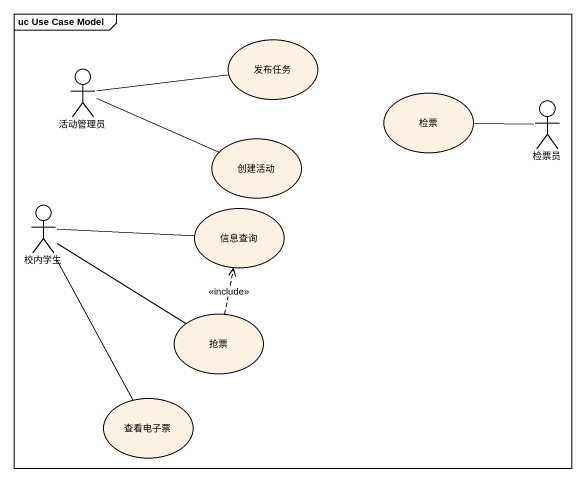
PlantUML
@startuml
mainframe uc Use Case Model
usecase 发布任务
actor 活动管理员
usecase 检票
actor 检票员
usecase 创建活动
actor 校内学生
usecase 信息查询
usecase 抢票
usecase 查看电子票
活动管理员 -right- 发布任务
活动管理员 -right- 创建活动
检票 -right- 检票员
校内学生 -right- 信息查询
校内学生 -right- 抢票
校内学生 -- 查看电子票
抢票 .up.> 信息查询 : <<include>>
@enduml
